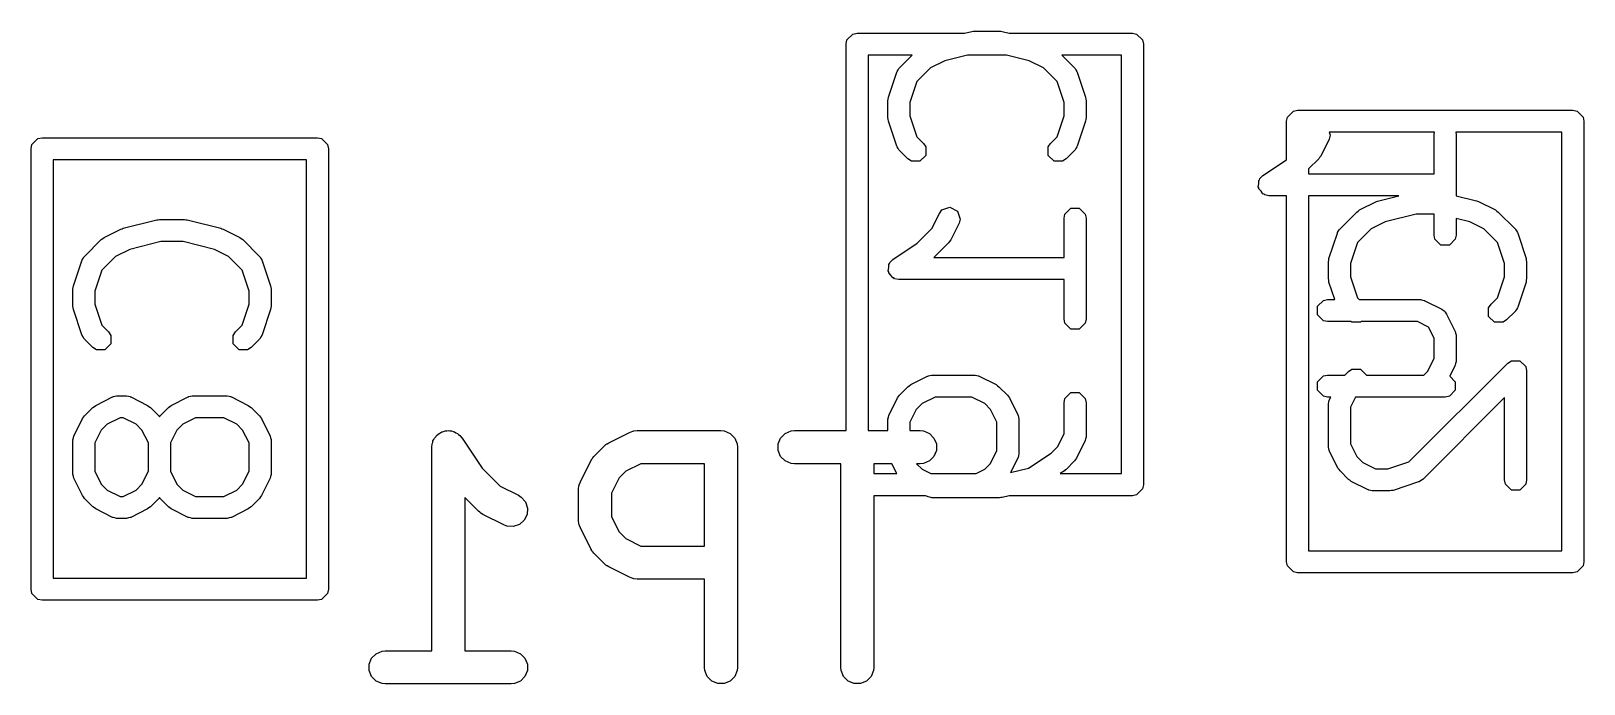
# Model space of a CAD drawing. Header units: inches. Extents: x 0.38 to 5.39, y 0.07 to 3.28.
# Drawn here: x 3.2406 to 3.5181, y 1.6436 to 1.7603 of the extents above; entities that cross this region are included whole.
import ezdxf

# ---------------------------------------------------------------- set-up
doc = ezdxf.new("R2010")
doc.units = ezdxf.units.IN
doc.header["$MEASUREMENT"] = 0
doc.layers.add('BLACK', color=250, linetype='CONTINUOUS')

msp = doc.modelspace()

# ---------------------------------------------------------------- linework, layer by layer
at = {"layer": 'BLACK', "linetype": 'CONTINUOUS'}
for p, q in [((3.38641, 1.75867), (3.38748, 1.75973)), ((3.38748, 1.75973), (3.38823, 1.75988)), ((3.38823, 1.75988), (3.40746, 1.75988)), ((3.40746, 1.75988), (3.40873, 1.7602)), ((3.40873, 1.7602), (3.40897, 1.76021)), ((3.40897, 1.76021), (3.4092, 1.76026)), ((3.4092, 1.76026), (3.4137, 1.76026)), ((3.4137, 1.76026), (3.41394, 1.76021)), ((3.41394, 1.76021), (3.41418, 1.7602)), ((3.41418, 1.7602), (3.41544, 1.75988)), ((3.41544, 1.75988), (3.43744, 1.75988)), ((3.43744, 1.75988), (3.43819, 1.75973)), ((3.43819, 1.75973), (3.43926, 1.75867)), ((3.38626, 1.75791), (3.38641, 1.75867)), ((3.38626, 1.68883), (3.38626, 1.75791)), ((3.43926, 1.75867), (3.43941, 1.75791)), ((3.43941, 1.75791), (3.43941, 1.67917)), ((3.39808, 1.75594), (3.3902, 1.75594)), ((3.3902, 1.75594), (3.3902, 1.68883)), ((3.39581, 1.75368), (3.39808, 1.75594)), ((3.40389, 1.75493), (3.40137, 1.75367)), ((3.40795, 1.75594), (3.40389, 1.75493)), ((3.41496, 1.75594), (3.40795, 1.75594)), ((3.41901, 1.75493), (3.41496, 1.75594)), ((3.42154, 1.75367), (3.41901, 1.75493)), ((3.42483, 1.75594), (3.42709, 1.75368)), ((3.43547, 1.75594), (3.42483, 1.75594)), ((3.43547, 1.68114), (3.43547, 1.75594)), ((3.39384, 1.74841), (3.39534, 1.75291)), ((3.39534, 1.75291), (3.39539, 1.753)), ((3.39539, 1.75304), (3.39556, 1.7533)), ((3.39539, 1.753), (3.39539, 1.75304)), ((3.39556, 1.7533), (3.39572, 1.75358)), ((3.39572, 1.75358), (3.39576, 1.7536)), ((3.39576, 1.7536), (3.39581, 1.75368)), ((3.40137, 1.75367), (3.39892, 1.75123)), ((3.42398, 1.75123), (3.42154, 1.75367)), ((3.42709, 1.75368), (3.42715, 1.7536)), ((3.42715, 1.7536), (3.42719, 1.75358)), ((3.42719, 1.75358), (3.42734, 1.7533)), ((3.42734, 1.7533), (3.42752, 1.75304)), ((3.42752, 1.75304), (3.42752, 1.753)), ((3.42752, 1.753), (3.42757, 1.75291)), ((3.42757, 1.75291), (3.42907, 1.74841)), ((3.39892, 1.75123), (3.39767, 1.74747)), ((3.42523, 1.74747), (3.42398, 1.75123)), ((3.39374, 1.74779), (3.3938, 1.7481)), ((3.39374, 1.74479), (3.39374, 1.74779)), ((3.3938, 1.7481), (3.39384, 1.74841)), ((3.39767, 1.74747), (3.39767, 1.74511)), ((3.42523, 1.74511), (3.42523, 1.74747)), ((3.42907, 1.74841), (3.42911, 1.7481)), ((3.42911, 1.7481), (3.42917, 1.74779)), ((3.42917, 1.74779), (3.42917, 1.74479)), ((3.46515, 1.74489), (3.46622, 1.74595)), ((3.46622, 1.74595), (3.46697, 1.7461)), ((3.46697, 1.7461), (3.51618, 1.7461)), ((3.51618, 1.7461), (3.51693, 1.74595)), ((3.51693, 1.74595), (3.518, 1.74489)), ((3.3938, 1.74448), (3.39374, 1.74479)), ((3.39384, 1.74417), (3.3938, 1.74448)), ((3.39534, 1.73967), (3.39384, 1.74417)), ((3.39767, 1.74511), (3.39892, 1.74135)), ((3.42398, 1.74135), (3.42523, 1.74511)), ((3.42907, 1.74417), (3.42757, 1.73967)), ((3.42911, 1.74448), (3.42907, 1.74417)), ((3.42917, 1.74479), (3.42911, 1.74448)), ((3.465, 1.74413), (3.46515, 1.74489)), ((3.465, 1.73726), (3.465, 1.74413)), ((3.518, 1.74489), (3.51815, 1.74413)), ((3.51815, 1.74413), (3.51815, 1.66539)), ((3.24074, 1.73997), (3.24181, 1.74103)), ((3.24181, 1.74103), (3.24256, 1.74118)), ((3.24256, 1.74118), (3.29177, 1.74118)), ((3.29177, 1.74118), (3.29252, 1.74103)), ((3.29252, 1.74103), (3.29359, 1.73997)), ((3.39892, 1.74135), (3.4001, 1.74018)), ((3.42281, 1.74018), (3.42398, 1.74135)), ((3.47261, 1.74091), (3.47111, 1.73791)), ((3.47281, 1.74165), (3.47261, 1.74091)), ((3.47264, 1.74217), (3.47281, 1.74165)), ((3.49145, 1.74217), (3.47264, 1.74217)), ((3.49137, 1.74179), (3.49145, 1.74217)), ((3.49137, 1.73476), (3.49137, 1.74179)), ((3.49524, 1.74217), (3.49531, 1.74179)), ((3.51421, 1.74217), (3.49524, 1.74217)), ((3.49531, 1.74179), (3.49531, 1.73082)), ((3.51421, 1.66736), (3.51421, 1.74217)), ((3.24059, 1.73921), (3.24074, 1.73997)), ((3.24059, 1.66047), (3.24059, 1.73921)), ((3.29359, 1.73997), (3.29374, 1.73921)), ((3.29374, 1.73921), (3.29374, 1.66047)), ((3.39539, 1.73958), (3.39534, 1.73967)), ((3.39539, 1.73954), (3.39539, 1.73958)), ((3.39556, 1.73927), (3.39539, 1.73954)), ((3.39572, 1.739), (3.39556, 1.73927)), ((3.39576, 1.73898), (3.39572, 1.739)), ((3.39581, 1.7389), (3.39576, 1.73898)), ((3.39731, 1.7374), (3.39581, 1.7389)), ((3.40052, 1.73804), (3.39946, 1.73697)), ((3.4001, 1.74018), (3.40052, 1.73954)), ((3.40052, 1.73954), (3.40052, 1.73804)), ((3.42238, 1.73954), (3.42281, 1.74018)), ((3.42238, 1.73804), (3.42238, 1.73954)), ((3.42345, 1.73697), (3.42238, 1.73804)), ((3.42709, 1.7389), (3.42559, 1.7374)), ((3.42715, 1.73898), (3.42709, 1.7389)), ((3.42719, 1.739), (3.42715, 1.73898)), ((3.42734, 1.73928), (3.42719, 1.739)), ((3.42752, 1.73954), (3.42734, 1.73928)), ((3.42757, 1.73967), (3.42752, 1.73958)), ((3.42752, 1.73958), (3.42752, 1.73954)), ((3.47091, 1.73766), (3.47074, 1.7374)), ((3.47111, 1.73791), (3.47091, 1.73766)), ((3.24453, 1.73724), (3.24453, 1.66244)), ((3.2898, 1.73724), (3.24453, 1.73724)), ((3.2898, 1.66244), (3.2898, 1.73724)), ((3.39795, 1.73697), (3.39731, 1.7374)), ((3.39946, 1.73697), (3.39795, 1.73697)), ((3.42495, 1.73697), (3.42345, 1.73697)), ((3.42559, 1.7374), (3.42495, 1.73697)), ((3.46075, 1.73443), (3.465, 1.73726)), ((3.47074, 1.7374), (3.46894, 1.7356)), ((3.46894, 1.7356), (3.46894, 1.73476)), ((3.46894, 1.73476), (3.49137, 1.73476)), ((3.45992, 1.73241), (3.46003, 1.73297)), ((3.46003, 1.73224), (3.45992, 1.73241)), ((3.46003, 1.73354), (3.46017, 1.73369)), ((3.46003, 1.73297), (3.46003, 1.73354)), ((3.46003, 1.73204), (3.46003, 1.73224)), ((3.46043, 1.73163), (3.46003, 1.73204)), ((3.46017, 1.73369), (3.46021, 1.73389)), ((3.46021, 1.73389), (3.46075, 1.73443)), ((3.46075, 1.73116), (3.46043, 1.73163)), ((3.46095, 1.73112), (3.46075, 1.73116)), ((3.46109, 1.73097), (3.46095, 1.73112)), ((3.46185, 1.73082), (3.46109, 1.73097)), ((3.465, 1.73082), (3.46185, 1.73082)), ((3.465, 1.66539), (3.465, 1.73082)), ((3.48508, 1.73082), (3.46894, 1.73082)), ((3.46894, 1.73082), (3.46894, 1.66736)), ((3.47806, 1.72827), (3.48106, 1.72977)), ((3.48106, 1.72977), (3.48127, 1.72983)), ((3.48127, 1.72983), (3.48147, 1.72992)), ((3.48147, 1.72992), (3.48508, 1.73082)), ((3.49531, 1.73082), (3.49892, 1.72992)), ((3.49892, 1.72992), (3.49911, 1.72983)), ((3.49911, 1.72983), (3.49932, 1.72977)), ((3.49932, 1.72977), (3.50232, 1.72827)), ((3.25706, 1.725), (3.26306, 1.7265)), ((3.26306, 1.7265), (3.2633, 1.72651)), ((3.2633, 1.72651), (3.26353, 1.72656)), ((3.26353, 1.72656), (3.26803, 1.72656)), ((3.26803, 1.72656), (3.26827, 1.72651)), ((3.26827, 1.72651), (3.26851, 1.7265)), ((3.26851, 1.7265), (3.27451, 1.725)), ((3.40159, 1.72496), (3.40294, 1.72767)), ((3.40294, 1.72767), (3.40341, 1.72828)), ((3.40341, 1.72828), (3.40484, 1.72876)), ((3.40484, 1.72876), (3.40619, 1.72808)), ((3.40619, 1.72808), (3.40667, 1.72665)), ((3.40667, 1.72665), (3.40646, 1.72591)), ((3.42523, 1.72679), (3.42538, 1.72755)), ((3.42523, 1.71976), (3.42523, 1.72679)), ((3.42538, 1.72755), (3.42645, 1.72861)), ((3.42645, 1.72861), (3.42795, 1.72861)), ((3.42795, 1.72861), (3.42902, 1.72755)), ((3.42902, 1.72755), (3.42917, 1.72679)), ((3.42917, 1.72679), (3.42917, 1.70879)), ((3.47455, 1.7249), (3.47755, 1.7279)), ((3.47755, 1.7279), (3.47781, 1.72808)), ((3.47781, 1.72808), (3.47806, 1.72827)), ((3.48819, 1.72754), (3.48263, 1.72615)), ((3.49137, 1.72754), (3.48819, 1.72754)), ((3.49137, 1.72379), (3.49137, 1.72754)), ((3.49775, 1.72615), (3.49531, 1.72676)), ((3.49531, 1.72676), (3.49531, 1.72379)), ((3.50232, 1.72827), (3.50257, 1.72808)), ((3.50257, 1.72808), (3.50283, 1.7279)), ((3.50283, 1.7279), (3.50583, 1.7249)), ((3.25365, 1.72335), (3.25665, 1.72485)), ((3.25665, 1.72485), (3.25686, 1.72491)), ((3.25686, 1.72491), (3.25706, 1.725)), ((3.27451, 1.725), (3.2747, 1.72491)), ((3.2747, 1.72491), (3.27491, 1.72485)), ((3.27491, 1.72485), (3.27791, 1.72335)), ((3.39895, 1.72232), (3.40159, 1.72496)), ((3.40646, 1.72591), (3.40496, 1.72291)), ((3.47258, 1.71963), (3.47408, 1.72413)), ((3.47408, 1.72413), (3.47413, 1.72422)), ((3.47413, 1.72426), (3.4743, 1.72453)), ((3.47413, 1.72422), (3.47413, 1.72426)), ((3.4743, 1.72453), (3.47446, 1.7248)), ((3.47446, 1.7248), (3.4745, 1.72482)), ((3.4745, 1.72482), (3.47455, 1.7249)), ((3.48011, 1.72489), (3.47767, 1.72245)), ((3.48263, 1.72615), (3.48011, 1.72489)), ((3.49152, 1.72304), (3.49137, 1.72379)), ((3.49531, 1.72379), (3.49516, 1.72304)), ((3.50028, 1.72489), (3.49775, 1.72615)), ((3.50272, 1.72245), (3.50028, 1.72489)), ((3.50583, 1.7249), (3.50589, 1.72482)), ((3.50589, 1.72482), (3.50593, 1.7248)), ((3.50593, 1.7248), (3.50608, 1.72453)), ((3.50608, 1.72453), (3.50626, 1.72426)), ((3.50626, 1.72426), (3.50626, 1.72422)), ((3.50626, 1.72422), (3.50631, 1.72413)), ((3.50631, 1.72413), (3.50781, 1.71963)), ((3.25014, 1.71998), (3.25314, 1.72298)), ((3.25314, 1.72298), (3.25341, 1.72316)), ((3.25341, 1.72316), (3.25365, 1.72335)), ((3.25822, 1.72123), (3.2557, 1.71997)), ((3.26378, 1.72262), (3.25822, 1.72123)), ((3.26779, 1.72262), (3.26378, 1.72262)), ((3.27335, 1.72123), (3.26779, 1.72262)), ((3.27587, 1.71997), (3.27335, 1.72123)), ((3.27791, 1.72335), (3.27816, 1.72316)), ((3.27816, 1.72316), (3.27842, 1.72298)), ((3.27842, 1.72298), (3.28142, 1.71998)), ((3.39461, 1.71943), (3.39895, 1.72232)), ((3.4046, 1.7224), (3.40196, 1.71976)), ((3.40477, 1.72266), (3.4046, 1.7224)), ((3.40496, 1.72291), (3.40477, 1.72266)), ((3.47767, 1.72245), (3.47641, 1.71869)), ((3.49259, 1.72197), (3.49152, 1.72304)), ((3.4941, 1.72197), (3.49259, 1.72197)), ((3.49516, 1.72304), (3.4941, 1.72197)), ((3.50397, 1.71869), (3.50272, 1.72245)), ((3.24817, 1.71471), (3.24967, 1.71921)), ((3.24967, 1.71921), (3.24972, 1.7193)), ((3.24972, 1.71934), (3.24989, 1.71961)), ((3.24972, 1.7193), (3.24972, 1.71934)), ((3.24989, 1.71961), (3.25005, 1.71988)), ((3.25005, 1.71988), (3.25009, 1.7199)), ((3.25009, 1.7199), (3.25014, 1.71998)), ((3.2557, 1.71997), (3.25326, 1.71753)), ((3.27831, 1.71753), (3.27587, 1.71997)), ((3.28142, 1.71998), (3.28148, 1.7199)), ((3.28148, 1.7199), (3.28152, 1.71988)), ((3.28152, 1.71988), (3.28167, 1.71961)), ((3.28167, 1.71961), (3.28185, 1.71934)), ((3.28185, 1.71934), (3.28185, 1.7193)), ((3.28185, 1.7193), (3.2819, 1.71921)), ((3.2819, 1.71921), (3.2834, 1.71471)), ((3.39389, 1.71855), (3.39403, 1.71869)), ((3.39389, 1.71797), (3.39389, 1.71855)), ((3.39403, 1.71869), (3.39407, 1.71889)), ((3.39407, 1.71889), (3.39461, 1.71943)), ((3.40196, 1.71976), (3.42523, 1.71976)), ((3.47248, 1.71901), (3.47254, 1.71932)), ((3.47248, 1.71601), (3.47248, 1.71901)), ((3.47254, 1.71932), (3.47258, 1.71963)), ((3.47641, 1.71869), (3.47641, 1.71633)), ((3.50397, 1.71633), (3.50397, 1.71869)), ((3.50781, 1.71963), (3.50785, 1.71932)), ((3.50785, 1.71932), (3.50791, 1.71901)), ((3.50791, 1.71901), (3.50791, 1.71601)), ((3.25326, 1.71753), (3.252, 1.71377)), ((3.27956, 1.71377), (3.27831, 1.71753)), ((3.39377, 1.71741), (3.39389, 1.71797)), ((3.39389, 1.71724), (3.39377, 1.71741)), ((3.39389, 1.71704), (3.39389, 1.71724)), ((3.39429, 1.71663), (3.39389, 1.71704)), ((3.39461, 1.71616), (3.39429, 1.71663)), ((3.39481, 1.71612), (3.39461, 1.71616)), ((3.39495, 1.71597), (3.39481, 1.71612)), ((3.3957, 1.71582), (3.39495, 1.71597)), ((3.42523, 1.71582), (3.3957, 1.71582)), ((3.42523, 1.70879), (3.42523, 1.71582)), ((3.47254, 1.7157), (3.47248, 1.71601)), ((3.47258, 1.71539), (3.47254, 1.7157)), ((3.47362, 1.71226), (3.47258, 1.71539)), ((3.47641, 1.71633), (3.47767, 1.71258)), ((3.50272, 1.71258), (3.50397, 1.71633)), ((3.50781, 1.71539), (3.50631, 1.71089)), ((3.50785, 1.7157), (3.50781, 1.71539)), ((3.50791, 1.71601), (3.50785, 1.7157)), ((3.24807, 1.71409), (3.24813, 1.7144)), ((3.24807, 1.71109), (3.24807, 1.71409)), ((3.24813, 1.7144), (3.24817, 1.71471)), ((3.252, 1.71377), (3.252, 1.71141)), ((3.27956, 1.71141), (3.27956, 1.71377)), ((3.2834, 1.71471), (3.28344, 1.7144)), ((3.28344, 1.7144), (3.2835, 1.71409)), ((3.2835, 1.71409), (3.2835, 1.71109)), ((3.47767, 1.71258), (3.47798, 1.71226)), ((3.50155, 1.71141), (3.50272, 1.71258)), ((3.24813, 1.71078), (3.24807, 1.71109)), ((3.24817, 1.71047), (3.24813, 1.71078)), ((3.24967, 1.70597), (3.24817, 1.71047)), ((3.252, 1.71141), (3.25326, 1.70766)), ((3.27831, 1.70766), (3.27956, 1.71141)), ((3.2834, 1.71047), (3.2819, 1.70597)), ((3.28344, 1.71078), (3.2834, 1.71047)), ((3.2835, 1.71109), (3.28344, 1.71078)), ((3.47053, 1.71105), (3.47159, 1.71211)), ((3.47053, 1.70954), (3.47053, 1.71105)), ((3.47159, 1.71211), (3.47234, 1.71226)), ((3.47234, 1.71226), (3.47362, 1.71226)), ((3.47798, 1.71226), (3.48884, 1.71226)), ((3.48884, 1.71226), (3.48894, 1.71224)), ((3.48894, 1.71224), (3.48898, 1.71226)), ((3.48898, 1.71226), (3.48929, 1.71217)), ((3.48929, 1.71217), (3.4896, 1.71211)), ((3.4896, 1.71211), (3.48963, 1.71208)), ((3.48963, 1.71208), (3.48972, 1.71205)), ((3.48972, 1.71205), (3.49272, 1.71056)), ((3.49272, 1.71056), (3.49303, 1.71031)), ((3.49303, 1.71031), (3.49313, 1.71028)), ((3.49313, 1.71028), (3.49322, 1.71017)), ((3.49322, 1.71017), (3.49333, 1.71008)), ((3.49333, 1.71008), (3.49336, 1.70998)), ((3.49336, 1.70998), (3.4936, 1.70967)), ((3.50112, 1.71077), (3.50155, 1.71141)), ((3.50112, 1.70926), (3.50112, 1.71077)), ((3.50583, 1.71012), (3.50433, 1.70862)), ((3.50589, 1.7102), (3.50583, 1.71012)), ((3.50593, 1.71022), (3.50589, 1.7102)), ((3.50608, 1.7105), (3.50593, 1.71022)), ((3.50626, 1.71076), (3.50608, 1.7105)), ((3.50631, 1.71089), (3.50626, 1.7108)), ((3.50626, 1.7108), (3.50626, 1.71076)), ((3.25326, 1.70766), (3.25443, 1.70648)), ((3.27714, 1.70648), (3.27831, 1.70766)), ((3.42538, 1.70804), (3.42523, 1.70879)), ((3.42645, 1.70698), (3.42538, 1.70804)), ((3.42902, 1.70804), (3.42795, 1.70698)), ((3.42917, 1.70879), (3.42902, 1.70804)), ((3.47159, 1.70848), (3.47053, 1.70954)), ((3.47234, 1.70833), (3.47159, 1.70848)), ((3.47649, 1.70833), (3.47234, 1.70833)), ((3.47669, 1.70819), (3.47649, 1.70833)), ((3.4782, 1.70819), (3.47669, 1.70819)), ((3.47833, 1.70833), (3.4782, 1.70819)), ((3.48838, 1.70833), (3.47833, 1.70833)), ((3.49038, 1.70733), (3.48838, 1.70833)), ((3.49137, 1.70533), (3.49038, 1.70733)), ((3.4936, 1.70967), (3.4951, 1.70668)), ((3.50219, 1.70819), (3.50112, 1.70926)), ((3.50369, 1.70819), (3.50219, 1.70819)), ((3.50433, 1.70862), (3.50369, 1.70819)), ((3.24972, 1.70588), (3.24967, 1.70597)), ((3.24972, 1.70584), (3.24972, 1.70588)), ((3.24989, 1.70558), (3.24972, 1.70584)), ((3.25005, 1.7053), (3.24989, 1.70558)), ((3.25009, 1.70528), (3.25005, 1.7053)), ((3.25014, 1.7052), (3.25009, 1.70528)), ((3.25164, 1.7037), (3.25014, 1.7052)), ((3.25485, 1.70434), (3.25379, 1.70327)), ((3.25443, 1.70648), (3.25485, 1.70585)), ((3.25485, 1.70585), (3.25485, 1.70434)), ((3.27671, 1.70585), (3.27714, 1.70648)), ((3.27671, 1.70434), (3.27671, 1.70585)), ((3.27778, 1.70327), (3.27671, 1.70434)), ((3.28142, 1.7052), (3.27992, 1.7037)), ((3.28148, 1.70528), (3.28142, 1.7052)), ((3.28152, 1.7053), (3.28148, 1.70528)), ((3.28167, 1.70558), (3.28152, 1.7053)), ((3.28185, 1.70584), (3.28167, 1.70558)), ((3.2819, 1.70597), (3.28185, 1.70588)), ((3.28185, 1.70588), (3.28185, 1.70584)), ((3.42795, 1.70698), (3.42645, 1.70698)), ((3.49137, 1.70176), (3.49137, 1.70533)), ((3.4951, 1.70668), (3.49513, 1.70658)), ((3.49513, 1.70658), (3.49516, 1.70655)), ((3.49516, 1.70655), (3.49522, 1.70624)), ((3.49522, 1.70624), (3.49531, 1.70593)), ((3.49531, 1.70593), (3.49529, 1.70589)), ((3.49529, 1.70589), (3.49531, 1.70579)), ((3.49531, 1.70579), (3.49531, 1.7013)), ((3.25228, 1.70327), (3.25164, 1.7037)), ((3.25379, 1.70327), (3.25228, 1.70327)), ((3.27928, 1.70327), (3.27778, 1.70327)), ((3.27992, 1.7037), (3.27928, 1.70327)), ((3.49022, 1.69946), (3.49137, 1.70176)), ((3.40095, 1.69861), (3.40126, 1.69868)), ((3.40126, 1.69868), (3.40156, 1.69876)), ((3.40156, 1.69876), (3.40161, 1.69875)), ((3.40161, 1.69875), (3.4017, 1.69876)), ((3.4017, 1.69876), (3.4092, 1.69876)), ((3.4092, 1.69876), (3.4093, 1.69875)), ((3.4093, 1.69875), (3.40934, 1.69876)), ((3.40934, 1.69876), (3.40965, 1.69868)), ((3.40965, 1.69868), (3.40996, 1.69861)), ((3.47159, 1.69861), (3.47234, 1.69876)), ((3.47234, 1.69876), (3.47541, 1.69876)), ((3.47541, 1.69876), (3.47605, 1.69941)), ((3.47605, 1.69941), (3.47669, 1.69983)), ((3.47669, 1.69983), (3.4782, 1.69983)), ((3.4782, 1.69983), (3.47926, 1.69877)), ((3.47926, 1.69877), (3.47926, 1.69876)), ((3.47926, 1.69876), (3.48953, 1.69876)), ((3.48688, 1.68324), (3.50455, 1.70091)), ((3.48953, 1.69876), (3.49022, 1.69946)), ((3.4951, 1.70042), (3.49417, 1.69854)), ((3.49513, 1.70051), (3.4951, 1.70042)), ((3.49516, 1.70054), (3.49513, 1.70051)), ((3.49522, 1.70085), (3.49516, 1.70054)), ((3.49531, 1.70116), (3.49522, 1.70085)), ((3.49531, 1.7013), (3.49529, 1.7012)), ((3.49529, 1.7012), (3.49531, 1.70116)), ((3.50455, 1.70091), (3.50519, 1.70133)), ((3.50519, 1.70133), (3.50669, 1.70133)), ((3.50669, 1.70133), (3.50776, 1.70027)), ((3.50776, 1.70027), (3.50791, 1.69951)), ((3.50791, 1.69951), (3.50791, 1.68002)), ((3.39581, 1.69519), (3.39731, 1.69669)), ((3.39731, 1.69669), (3.39757, 1.69686)), ((3.39757, 1.69686), (3.39782, 1.69706)), ((3.39782, 1.69706), (3.40082, 1.69856)), ((3.40082, 1.69856), (3.40092, 1.69858)), ((3.40092, 1.69858), (3.40095, 1.69861)), ((3.40996, 1.69861), (3.40999, 1.69858)), ((3.40999, 1.69858), (3.41008, 1.69856)), ((3.41008, 1.69856), (3.41308, 1.69706)), ((3.41308, 1.69706), (3.41333, 1.69686)), ((3.41333, 1.69686), (3.41359, 1.69669)), ((3.41359, 1.69669), (3.41509, 1.69519)), ((3.47053, 1.69755), (3.47159, 1.69861)), ((3.47053, 1.69604), (3.47053, 1.69755)), ((3.47159, 1.69498), (3.47053, 1.69604)), ((3.49516, 1.69604), (3.4941, 1.69498)), ((3.49417, 1.69854), (3.49516, 1.69755)), ((3.49516, 1.69755), (3.49516, 1.69604)), ((3.25164, 1.69299), (3.25191, 1.69316)), ((3.25191, 1.69316), (3.25215, 1.69335)), ((3.25215, 1.69335), (3.25515, 1.69485)), ((3.25515, 1.69485), (3.25525, 1.69488)), ((3.25525, 1.69488), (3.25528, 1.69491)), ((3.25528, 1.69491), (3.25559, 1.69497)), ((3.25559, 1.69497), (3.25589, 1.69506)), ((3.25589, 1.69506), (3.25594, 1.69504)), ((3.25594, 1.69504), (3.25603, 1.69506)), ((3.25603, 1.69506), (3.25753, 1.69506)), ((3.25753, 1.69506), (3.25763, 1.69504)), ((3.25763, 1.69504), (3.25767, 1.69506)), ((3.25767, 1.69506), (3.25798, 1.69497)), ((3.25798, 1.69497), (3.25829, 1.69491)), ((3.25829, 1.69491), (3.25832, 1.69488)), ((3.25832, 1.69488), (3.25841, 1.69485)), ((3.25841, 1.69485), (3.26141, 1.69335)), ((3.26141, 1.69335), (3.26166, 1.69316)), ((3.26166, 1.69316), (3.26193, 1.69299)), ((3.26514, 1.69299), (3.2654, 1.69316)), ((3.2654, 1.69316), (3.26565, 1.69335)), ((3.26565, 1.69335), (3.26865, 1.69485)), ((3.26865, 1.69485), (3.26875, 1.69488)), ((3.26875, 1.69488), (3.26878, 1.69491)), ((3.26878, 1.69491), (3.26909, 1.69497)), ((3.26909, 1.69497), (3.26939, 1.69506)), ((3.26939, 1.69506), (3.26944, 1.69504)), ((3.26944, 1.69504), (3.26953, 1.69506)), ((3.26953, 1.69506), (3.27553, 1.69506)), ((3.27553, 1.69506), (3.27563, 1.69504)), ((3.27563, 1.69504), (3.27567, 1.69506)), ((3.27567, 1.69506), (3.27598, 1.69497)), ((3.27598, 1.69497), (3.27629, 1.69491)), ((3.27629, 1.69491), (3.27632, 1.69488)), ((3.27632, 1.69488), (3.27641, 1.69485)), ((3.27641, 1.69485), (3.27941, 1.69335)), ((3.27941, 1.69335), (3.27966, 1.69316)), ((3.27966, 1.69316), (3.27992, 1.69299)), ((3.39394, 1.69168), (3.39544, 1.69468)), ((3.39544, 1.69468), (3.39564, 1.69493)), ((3.39564, 1.69493), (3.39581, 1.69519)), ((3.39987, 1.69368), (3.39882, 1.69263)), ((3.40217, 1.69483), (3.39987, 1.69368)), ((3.40874, 1.69483), (3.40217, 1.69483)), ((3.41104, 1.69368), (3.40874, 1.69483)), ((3.41208, 1.69263), (3.41104, 1.69368)), ((3.41509, 1.69519), (3.41527, 1.69493)), ((3.41527, 1.69493), (3.41546, 1.69468)), ((3.41546, 1.69468), (3.41696, 1.69168)), ((3.42523, 1.6938), (3.42538, 1.69455)), ((3.42523, 1.68826), (3.42523, 1.6938)), ((3.42538, 1.69455), (3.42645, 1.69562)), ((3.42645, 1.69562), (3.42795, 1.69562)), ((3.42795, 1.69562), (3.42902, 1.69455)), ((3.42902, 1.69455), (3.42917, 1.6938)), ((3.42917, 1.6938), (3.42917, 1.6878)), ((3.47234, 1.69483), (3.47159, 1.69498)), ((3.4729, 1.69483), (3.47234, 1.69483)), ((3.47248, 1.69365), (3.47256, 1.69396)), ((3.4725, 1.69361), (3.47248, 1.69365)), ((3.47248, 1.69352), (3.4725, 1.69361)), ((3.47248, 1.68602), (3.47248, 1.69352)), ((3.47256, 1.69396), (3.47263, 1.69427)), ((3.47263, 1.69427), (3.47266, 1.6943)), ((3.47266, 1.6943), (3.47268, 1.6944)), ((3.47268, 1.6944), (3.4729, 1.69483)), ((3.4773, 1.69483), (3.47641, 1.69305)), ((3.49334, 1.69483), (3.4773, 1.69483)), ((3.50397, 1.69476), (3.48933, 1.68012)), ((3.4941, 1.69498), (3.49334, 1.69483)), ((3.50397, 1.68002), (3.50397, 1.69476)), ((3.24827, 1.68797), (3.24977, 1.69097)), ((3.24977, 1.69097), (3.24997, 1.69122)), ((3.24997, 1.69122), (3.25014, 1.69149)), ((3.25014, 1.69149), (3.25164, 1.69299)), ((3.2565, 1.69112), (3.2542, 1.68998)), ((3.25707, 1.69112), (3.2565, 1.69112)), ((3.25937, 1.68998), (3.25707, 1.69112)), ((3.26193, 1.69299), (3.26343, 1.69149)), ((3.26343, 1.69149), (3.26353, 1.69132)), ((3.26353, 1.69132), (3.26364, 1.69149)), ((3.26364, 1.69149), (3.26514, 1.69299)), ((3.27, 1.69112), (3.2677, 1.68998)), ((3.27507, 1.69112), (3.27, 1.69112)), ((3.27737, 1.68998), (3.27507, 1.69112)), ((3.27992, 1.69299), (3.28142, 1.69149)), ((3.28142, 1.69149), (3.2816, 1.69122)), ((3.2816, 1.69122), (3.28179, 1.69097)), ((3.28179, 1.69097), (3.28329, 1.68797)), ((3.39374, 1.69094), (3.39382, 1.69124)), ((3.39376, 1.69089), (3.39374, 1.69094)), ((3.39374, 1.6908), (3.39376, 1.69089)), ((3.39374, 1.68883), (3.39374, 1.6908)), ((3.39382, 1.69124), (3.39389, 1.69155)), ((3.39389, 1.69155), (3.39392, 1.69158)), ((3.39392, 1.69158), (3.39394, 1.69168)), ((3.39882, 1.69263), (3.39767, 1.69033)), ((3.41323, 1.69033), (3.41208, 1.69263)), ((3.41696, 1.69168), (3.41699, 1.69158)), ((3.41699, 1.69158), (3.41702, 1.69155)), ((3.41702, 1.69155), (3.41708, 1.69124)), ((3.41708, 1.69124), (3.41717, 1.69094)), ((3.41717, 1.69094), (3.41715, 1.69089)), ((3.41715, 1.69089), (3.41717, 1.6908)), ((3.41717, 1.6908), (3.41717, 1.6848)), ((3.47641, 1.69305), (3.47641, 1.68648)), ((3.24815, 1.68754), (3.24822, 1.68785)), ((3.24822, 1.68785), (3.24825, 1.68788)), ((3.24825, 1.68788), (3.24827, 1.68797)), ((3.25315, 1.68893), (3.252, 1.68663)), ((3.2542, 1.68998), (3.25315, 1.68893)), ((3.26042, 1.68893), (3.25937, 1.68998)), ((3.26157, 1.68663), (3.26042, 1.68893)), ((3.26665, 1.68893), (3.2655, 1.68663)), ((3.2677, 1.68998), (3.26665, 1.68893)), ((3.27841, 1.68893), (3.27737, 1.68998)), ((3.27956, 1.68663), (3.27841, 1.68893)), ((3.28329, 1.68797), (3.28332, 1.68788)), ((3.28332, 1.68788), (3.28335, 1.68785)), ((3.28335, 1.68785), (3.28341, 1.68754)), ((3.3127, 1.68751), (3.31291, 1.68772)), ((3.31291, 1.68772), (3.31307, 1.68796)), ((3.31307, 1.68796), (3.31331, 1.68812)), ((3.31331, 1.68812), (3.31352, 1.68833)), ((3.31352, 1.68833), (3.31379, 1.68844)), ((3.31379, 1.68844), (3.31403, 1.6886)), ((3.31403, 1.6886), (3.31432, 1.68866)), ((3.31432, 1.68866), (3.31458, 1.68877)), ((3.31458, 1.68877), (3.31488, 1.68877)), ((3.31488, 1.68877), (3.31516, 1.68883)), ((3.31516, 1.68883), (3.31545, 1.68877)), ((3.31545, 1.68877), (3.31574, 1.68877)), ((3.31574, 1.68877), (3.31601, 1.68866)), ((3.31601, 1.68866), (3.31629, 1.6886)), ((3.31629, 1.6886), (3.31653, 1.68844)), ((3.31653, 1.68844), (3.3168, 1.68833)), ((3.3168, 1.68833), (3.31701, 1.68812)), ((3.31701, 1.68812), (3.31725, 1.68796)), ((3.31725, 1.68796), (3.31761, 1.68752)), ((3.34384, 1.68664), (3.34758, 1.68851)), ((3.34758, 1.68851), (3.34813, 1.68872)), ((3.34813, 1.68872), (3.34823, 1.68873)), ((3.34823, 1.68873), (3.34833, 1.68877)), ((3.34833, 1.68877), (3.34891, 1.68883)), ((3.34891, 1.68883), (3.3639, 1.68883)), ((3.3639, 1.68883), (3.36448, 1.68877)), ((3.36448, 1.68877), (3.36554, 1.68833)), ((3.36554, 1.68833), (3.36636, 1.68751)), ((3.37457, 1.68751), (3.37539, 1.68833)), ((3.37539, 1.68833), (3.37645, 1.68877)), ((3.37645, 1.68877), (3.37703, 1.68883)), ((3.37703, 1.68883), (3.38626, 1.68883)), ((3.3902, 1.68883), (3.39374, 1.68883)), ((3.39767, 1.69033), (3.39767, 1.68883)), ((3.39767, 1.68883), (3.39952, 1.68883)), ((3.39952, 1.68883), (3.4001, 1.68877)), ((3.4001, 1.68877), (3.40116, 1.68833)), ((3.40116, 1.68833), (3.40198, 1.68751)), ((3.41323, 1.68526), (3.41323, 1.69033)), ((3.42408, 1.68596), (3.42523, 1.68826)), ((3.42916, 1.68766), (3.42908, 1.68735)), ((3.42917, 1.6878), (3.42915, 1.6877)), ((3.42915, 1.6877), (3.42916, 1.68766)), ((3.24807, 1.68723), (3.24815, 1.68754)), ((3.24809, 1.68719), (3.24807, 1.68723)), ((3.24807, 1.68709), (3.24809, 1.68719)), ((3.24807, 1.68109), (3.24807, 1.68709)), ((3.252, 1.68663), (3.252, 1.68156)), ((3.26157, 1.68156), (3.26157, 1.68663)), ((3.2655, 1.68663), (3.2655, 1.68156)), ((3.27956, 1.68156), (3.27956, 1.68663)), ((3.28341, 1.68754), (3.28349, 1.68723)), ((3.28349, 1.68723), (3.28348, 1.68719)), ((3.28348, 1.68719), (3.2835, 1.68709)), ((3.2835, 1.68709), (3.2835, 1.68109)), ((3.31221, 1.68588), (3.31226, 1.68645)), ((3.31221, 1.68587), (3.31221, 1.68588)), ((3.31221, 1.68588), (3.31221, 1.68588)), ((3.31221, 1.68588), (3.31221, 1.68588)), ((3.31221, 1.64946), (3.31221, 1.68587)), ((3.31226, 1.68645), (3.31238, 1.68672)), ((3.31238, 1.68672), (3.31243, 1.68701)), ((3.31243, 1.68701), (3.31259, 1.68725)), ((3.31259, 1.68725), (3.3127, 1.68751)), ((3.31761, 1.68752), (3.31761, 1.68751)), ((3.31761, 1.68751), (3.31761, 1.68751)), ((3.31761, 1.68751), (3.31762, 1.68751)), ((3.31762, 1.68751), (3.3212, 1.68213)), ((3.34119, 1.68421), (3.34307, 1.68609)), ((3.34307, 1.68609), (3.34329, 1.68627)), ((3.34329, 1.68627), (3.34335, 1.68633)), ((3.34335, 1.68633), (3.34343, 1.68639)), ((3.34343, 1.68639), (3.34352, 1.68645)), ((3.34352, 1.68645), (3.34359, 1.68648)), ((3.34359, 1.68648), (3.34384, 1.68664)), ((3.36636, 1.68751), (3.3668, 1.68645)), ((3.3668, 1.68645), (3.36686, 1.68587)), ((3.36686, 1.68587), (3.36686, 1.6465)), ((3.37413, 1.68645), (3.37457, 1.68751)), ((3.37413, 1.6853), (3.37413, 1.68645)), ((3.37457, 1.68423), (3.37413, 1.6853)), ((3.40198, 1.68751), (3.40242, 1.68645)), ((3.40242, 1.6853), (3.40198, 1.68423)), ((3.40242, 1.68645), (3.40242, 1.6853)), ((3.41208, 1.68296), (3.41323, 1.68526)), ((3.41717, 1.6848), (3.41715, 1.6847)), ((3.41889, 1.68213), (3.42295, 1.68483)), ((3.42295, 1.68483), (3.42408, 1.68596)), ((3.42896, 1.68692), (3.42746, 1.68392)), ((3.42899, 1.68701), (3.42896, 1.68692)), ((3.42902, 1.68704), (3.42899, 1.68701)), ((3.42908, 1.68735), (3.42902, 1.68704)), ((3.4725, 1.68592), (3.47248, 1.68602)), ((3.47248, 1.68588), (3.4725, 1.68592)), ((3.47256, 1.68557), (3.47248, 1.68588)), ((3.47263, 1.68526), (3.47256, 1.68557)), ((3.47266, 1.68523), (3.47263, 1.68526)), ((3.47268, 1.68514), (3.47266, 1.68523)), ((3.47418, 1.68214), (3.47268, 1.68514)), ((3.47641, 1.68648), (3.47756, 1.68418)), ((3.3212, 1.68213), (3.32441, 1.67893)), ((3.33877, 1.67969), (3.34064, 1.68344)), ((3.34064, 1.68344), (3.3408, 1.68369)), ((3.3408, 1.68369), (3.34083, 1.68376)), ((3.34083, 1.68376), (3.34089, 1.68385)), ((3.34089, 1.68385), (3.34095, 1.68393)), ((3.34095, 1.68393), (3.34101, 1.68399)), ((3.34101, 1.68399), (3.34119, 1.68421)), ((3.3496, 1.68292), (3.3469, 1.68157)), ((3.36095, 1.68292), (3.3496, 1.68292)), ((3.36095, 1.6682), (3.36095, 1.68292)), ((3.37539, 1.68342), (3.37457, 1.68423)), ((3.37645, 1.68298), (3.37539, 1.68342)), ((3.37703, 1.68292), (3.37645, 1.68298)), ((3.38532, 1.68292), (3.37703, 1.68292)), ((3.38532, 1.6465), (3.38532, 1.68292)), ((3.39123, 1.68292), (3.39123, 1.68114)), ((3.39444, 1.68292), (3.39123, 1.68292)), ((3.39533, 1.68114), (3.39444, 1.68292)), ((3.39952, 1.68292), (3.39887, 1.68292)), ((3.39887, 1.68292), (3.39987, 1.68192)), ((3.4001, 1.68298), (3.39952, 1.68292)), ((3.40116, 1.68342), (3.4001, 1.68298)), ((3.40198, 1.68423), (3.40116, 1.68342)), ((3.41104, 1.68192), (3.41208, 1.68296)), ((3.41696, 1.68392), (3.41566, 1.68132)), ((3.41566, 1.68132), (3.41889, 1.68213)), ((3.41699, 1.68401), (3.41696, 1.68392)), ((3.41702, 1.68404), (3.41699, 1.68401)), ((3.41708, 1.68435), (3.41702, 1.68404)), ((3.41717, 1.68466), (3.41708, 1.68435)), ((3.41715, 1.6847), (3.41717, 1.68466)), ((3.42709, 1.68341), (3.42559, 1.68191)), ((3.42727, 1.68367), (3.42709, 1.68341)), ((3.42746, 1.68392), (3.42727, 1.68367)), ((3.47438, 1.68189), (3.47418, 1.68214)), ((3.47756, 1.68418), (3.47861, 1.68313)), ((3.47861, 1.68313), (3.48091, 1.68199)), ((3.48312, 1.68199), (3.48688, 1.68324)), ((3.24809, 1.681), (3.24807, 1.68109)), ((3.24807, 1.68096), (3.24809, 1.681)), ((3.24815, 1.68065), (3.24807, 1.68096)), ((3.24822, 1.68034), (3.24815, 1.68065)), ((3.24825, 1.68031), (3.24822, 1.68034)), ((3.24827, 1.68021), (3.24825, 1.68031)), ((3.24977, 1.67721), (3.24827, 1.68021)), ((3.252, 1.68156), (3.25315, 1.67926)), ((3.25315, 1.67926), (3.2542, 1.67821)), ((3.25937, 1.67821), (3.26042, 1.67926)), ((3.26042, 1.67926), (3.26157, 1.68156)), ((3.2655, 1.68156), (3.26665, 1.67926)), ((3.26665, 1.67926), (3.2677, 1.67821)), ((3.27737, 1.67821), (3.27841, 1.67926)), ((3.27841, 1.67926), (3.27956, 1.68156)), ((3.28329, 1.68021), (3.28179, 1.67721)), ((3.28332, 1.68031), (3.28329, 1.68021)), ((3.28335, 1.68034), (3.28332, 1.68031)), ((3.28341, 1.68065), (3.28335, 1.68034)), ((3.28349, 1.68096), (3.28341, 1.68065)), ((3.2835, 1.68109), (3.28348, 1.681)), ((3.28348, 1.681), (3.28349, 1.68096)), ((3.33856, 1.67915), (3.33877, 1.67969)), ((3.34571, 1.68037), (3.34436, 1.67768)), ((3.3469, 1.68157), (3.34571, 1.68037)), ((3.39123, 1.68114), (3.39533, 1.68114)), ((3.39987, 1.68192), (3.40142, 1.68114)), ((3.40142, 1.68114), (3.40949, 1.68114)), ((3.40949, 1.68114), (3.41104, 1.68192)), ((3.42529, 1.68166), (3.42452, 1.68114)), ((3.42452, 1.68114), (3.43547, 1.68114)), ((3.42543, 1.6818), (3.42529, 1.68166)), ((3.42559, 1.68191), (3.42543, 1.6818)), ((3.47455, 1.68162), (3.47438, 1.68189)), ((3.47605, 1.68012), (3.47455, 1.68162)), ((3.47632, 1.67995), (3.47605, 1.68012)), ((3.47656, 1.67976), (3.47632, 1.67995)), ((3.47956, 1.67826), (3.47656, 1.67976)), ((3.48091, 1.68199), (3.48312, 1.68199)), ((3.48857, 1.67965), (3.48407, 1.67815)), ((3.48865, 1.6797), (3.48857, 1.67965)), ((3.4887, 1.6797), (3.48865, 1.6797)), ((3.48896, 1.67987), (3.4887, 1.6797)), ((3.48923, 1.68003), (3.48896, 1.67987)), ((3.48925, 1.68007), (3.48923, 1.68003)), ((3.48933, 1.68012), (3.48925, 1.68007)), ((3.50412, 1.67926), (3.50397, 1.68002)), ((3.50519, 1.6782), (3.50412, 1.67926)), ((3.50776, 1.67926), (3.50669, 1.6782)), ((3.50791, 1.68002), (3.50776, 1.67926)), ((3.24997, 1.67697), (3.24977, 1.67721)), ((3.25014, 1.6767), (3.24997, 1.67697)), ((3.25164, 1.6752), (3.25014, 1.6767)), ((3.2542, 1.67821), (3.2565, 1.67706)), ((3.2565, 1.67706), (3.25707, 1.67706)), ((3.25707, 1.67706), (3.25937, 1.67821)), ((3.26343, 1.6767), (3.26193, 1.6752)), ((3.26353, 1.67686), (3.26343, 1.6767)), ((3.26364, 1.6767), (3.26353, 1.67686)), ((3.26514, 1.6752), (3.26364, 1.6767)), ((3.2677, 1.67821), (3.27, 1.67706)), ((3.27, 1.67706), (3.27507, 1.67706)), ((3.27507, 1.67706), (3.27737, 1.67821)), ((3.28142, 1.6767), (3.27992, 1.6752)), ((3.2816, 1.67697), (3.28142, 1.6767)), ((3.28179, 1.67721), (3.2816, 1.67697)), ((3.32057, 1.67441), (3.31811, 1.67687)), ((3.31811, 1.67687), (3.31811, 1.64946)), ((3.32441, 1.67893), (3.32773, 1.67727)), ((3.32773, 1.67727), (3.32822, 1.67696)), ((3.32822, 1.67696), (3.32897, 1.67609)), ((3.33845, 1.67837), (3.33851, 1.67895)), ((3.33845, 1.67275), (3.33845, 1.67837)), ((3.33851, 1.67895), (3.33855, 1.67905)), ((3.33855, 1.67905), (3.33856, 1.67915)), ((3.34436, 1.67768), (3.34436, 1.67345)), ((3.40049, 1.6772), (3.39123, 1.6772)), ((3.39123, 1.6772), (3.39123, 1.6465)), ((3.40082, 1.67704), (3.40049, 1.6772)), ((3.40092, 1.67701), (3.40082, 1.67704)), ((3.40095, 1.67698), (3.40092, 1.67701)), ((3.40126, 1.67692), (3.40095, 1.67698)), ((3.40156, 1.67683), (3.40126, 1.67692)), ((3.40161, 1.67685), (3.40156, 1.67683)), ((3.4017, 1.67683), (3.40161, 1.67685)), ((3.4137, 1.67683), (3.4017, 1.67683)), ((3.41394, 1.67688), (3.4137, 1.67683)), ((3.41418, 1.67689), (3.41394, 1.67688)), ((3.41544, 1.6772), (3.41418, 1.67689)), ((3.43744, 1.6772), (3.41544, 1.6772)), ((3.43819, 1.67735), (3.43744, 1.6772)), ((3.43926, 1.67842), (3.43819, 1.67735)), ((3.43941, 1.67917), (3.43926, 1.67842)), ((3.47966, 1.67823), (3.47956, 1.67826)), ((3.47969, 1.6782), (3.47966, 1.67823)), ((3.48, 1.67814), (3.47969, 1.6782)), ((3.4803, 1.67805), (3.48, 1.67814)), ((3.48035, 1.67807), (3.4803, 1.67805)), ((3.48044, 1.67805), (3.48035, 1.67807)), ((3.48344, 1.67805), (3.48044, 1.67805)), ((3.48375, 1.67811), (3.48344, 1.67805)), ((3.48407, 1.67815), (3.48375, 1.67811)), ((3.50669, 1.6782), (3.50519, 1.6782)), ((3.25191, 1.67503), (3.25164, 1.6752)), ((3.25215, 1.67483), (3.25191, 1.67503)), ((3.25515, 1.67333), (3.25215, 1.67483)), ((3.26141, 1.67483), (3.25841, 1.67333)), ((3.26166, 1.67503), (3.26141, 1.67483)), ((3.26193, 1.6752), (3.26166, 1.67503)), ((3.2654, 1.67503), (3.26514, 1.6752)), ((3.26565, 1.67483), (3.2654, 1.67503)), ((3.26865, 1.67333), (3.26565, 1.67483)), ((3.27941, 1.67483), (3.27641, 1.67333)), ((3.27966, 1.67503), (3.27941, 1.67483)), ((3.27992, 1.6752), (3.27966, 1.67503)), ((3.3208, 1.67423), (3.32057, 1.67441)), ((3.32085, 1.67417), (3.3208, 1.67423)), ((3.32094, 1.67411), (3.32085, 1.67417)), ((3.32102, 1.67404), (3.32094, 1.67411)), ((3.32109, 1.67401), (3.32102, 1.67404)), ((3.32134, 1.67386), (3.32109, 1.67401)), ((3.32509, 1.67198), (3.32134, 1.67386)), ((3.32926, 1.67384), (3.32874, 1.67281)), ((3.32897, 1.67609), (3.32934, 1.67499)), ((3.32934, 1.67499), (3.32926, 1.67384)), ((3.25525, 1.67331), (3.25515, 1.67333)), ((3.25528, 1.67328), (3.25525, 1.67331)), ((3.25559, 1.67322), (3.25528, 1.67328)), ((3.25589, 1.67313), (3.25559, 1.67322)), ((3.25594, 1.67315), (3.25589, 1.67313)), ((3.25603, 1.67313), (3.25594, 1.67315)), ((3.25753, 1.67313), (3.25603, 1.67313)), ((3.25763, 1.67315), (3.25753, 1.67313)), ((3.25767, 1.67313), (3.25763, 1.67315)), ((3.25798, 1.67322), (3.25767, 1.67313)), ((3.25829, 1.67328), (3.25798, 1.67322)), ((3.25832, 1.67331), (3.25829, 1.67328)), ((3.25841, 1.67333), (3.25832, 1.67331)), ((3.26875, 1.67331), (3.26865, 1.67333)), ((3.26878, 1.67328), (3.26875, 1.67331)), ((3.26909, 1.67322), (3.26878, 1.67328)), ((3.26939, 1.67313), (3.26909, 1.67322)), ((3.26944, 1.67315), (3.26939, 1.67313)), ((3.26953, 1.67313), (3.26944, 1.67315)), ((3.27553, 1.67313), (3.26953, 1.67313)), ((3.27563, 1.67315), (3.27553, 1.67313)), ((3.27567, 1.67313), (3.27563, 1.67315)), ((3.27598, 1.67322), (3.27567, 1.67313)), ((3.27629, 1.67328), (3.27598, 1.67322)), ((3.27632, 1.67331), (3.27629, 1.67328)), ((3.27641, 1.67333), (3.27632, 1.67331)), ((3.32563, 1.67178), (3.32509, 1.67198)), ((3.32678, 1.6717), (3.32563, 1.67178)), ((3.32787, 1.67206), (3.32678, 1.6717)), ((3.32874, 1.67281), (3.32787, 1.67206)), ((3.33851, 1.67217), (3.33845, 1.67275)), ((3.33855, 1.67208), (3.33851, 1.67217)), ((3.33856, 1.67197), (3.33855, 1.67208)), ((3.33877, 1.67143), (3.33856, 1.67197)), ((3.34064, 1.66768), (3.33877, 1.67143)), ((3.34436, 1.67345), (3.34571, 1.67075)), ((3.34571, 1.67075), (3.3469, 1.66955)), ((3.3469, 1.66955), (3.3496, 1.6682)), ((3.3496, 1.6682), (3.36095, 1.6682)), ((3.3408, 1.66743), (3.34064, 1.66768)), ((3.34083, 1.66736), (3.3408, 1.66743)), ((3.34089, 1.66728), (3.34083, 1.66736)), ((3.34095, 1.66719), (3.34089, 1.66728)), ((3.34101, 1.66714), (3.34095, 1.66719)), ((3.34119, 1.66691), (3.34101, 1.66714)), ((3.34307, 1.66504), (3.34119, 1.66691)), ((3.46515, 1.66464), (3.465, 1.66539)), ((3.46894, 1.66736), (3.51421, 1.66736)), ((3.51815, 1.66539), (3.518, 1.66464)), ((3.34329, 1.66485), (3.34307, 1.66504)), ((3.34335, 1.66479), (3.34329, 1.66485)), ((3.34343, 1.66474), (3.34335, 1.66479)), ((3.34352, 1.66467), (3.34343, 1.66474)), ((3.34359, 1.66464), (3.34352, 1.66467)), ((3.34384, 1.66448), (3.34359, 1.66464)), ((3.34758, 1.66261), (3.34384, 1.66448)), ((3.34813, 1.6624), (3.34758, 1.66261)), ((3.46622, 1.66358), (3.46515, 1.66464)), ((3.46697, 1.66343), (3.46622, 1.66358)), ((3.51618, 1.66343), (3.46697, 1.66343)), ((3.51693, 1.66358), (3.51618, 1.66343)), ((3.518, 1.66464), (3.51693, 1.66358)), ((3.24074, 1.65972), (3.24059, 1.66047)), ((3.24453, 1.66244), (3.2898, 1.66244)), ((3.29374, 1.66047), (3.29359, 1.65972)), ((3.34823, 1.6624), (3.34813, 1.6624)), ((3.34833, 1.66235), (3.34823, 1.6624)), ((3.34891, 1.6623), (3.34833, 1.66235)), ((3.36095, 1.6623), (3.34891, 1.6623)), ((3.36095, 1.6465), (3.36095, 1.6623)), ((3.24181, 1.65865), (3.24074, 1.65972)), ((3.24256, 1.6585), (3.24181, 1.65865)), ((3.29177, 1.6585), (3.24256, 1.6585)), ((3.29252, 1.65865), (3.29177, 1.6585)), ((3.29359, 1.65972), (3.29252, 1.65865)), ((3.30146, 1.64814), (3.30227, 1.64896)), ((3.30227, 1.64896), (3.30333, 1.6494)), ((3.30333, 1.6494), (3.30391, 1.64946)), ((3.30391, 1.64946), (3.31221, 1.64946)), ((3.31811, 1.64946), (3.32641, 1.64946)), ((3.32641, 1.64946), (3.32698, 1.6494)), ((3.32698, 1.6494), (3.32805, 1.64896)), ((3.32805, 1.64896), (3.32886, 1.64814)), ((3.30101, 1.64708), (3.30146, 1.64814)), ((3.30101, 1.64593), (3.30101, 1.64708)), ((3.30146, 1.64486), (3.30101, 1.64593)), ((3.32886, 1.64814), (3.3293, 1.64708)), ((3.3293, 1.64593), (3.32886, 1.64486)), ((3.3293, 1.64708), (3.3293, 1.64593)), ((3.36101, 1.64593), (3.36095, 1.6465)), ((3.36145, 1.64486), (3.36101, 1.64593)), ((3.3668, 1.64593), (3.36636, 1.64486)), ((3.36686, 1.6465), (3.3668, 1.64593)), ((3.38538, 1.64593), (3.38532, 1.6465)), ((3.38582, 1.64486), (3.38538, 1.64593)), ((3.39117, 1.64593), (3.39073, 1.64486)), ((3.39123, 1.6465), (3.39117, 1.64593)), ((3.30227, 1.64405), (3.30146, 1.64486)), ((3.30333, 1.64361), (3.30227, 1.64405)), ((3.30391, 1.64355), (3.30333, 1.64361)), ((3.32641, 1.64355), (3.30391, 1.64355)), ((3.32698, 1.64361), (3.32641, 1.64355)), ((3.32805, 1.64405), (3.32698, 1.64361)), ((3.32886, 1.64486), (3.32805, 1.64405)), ((3.36226, 1.64405), (3.36145, 1.64486)), ((3.36333, 1.64361), (3.36226, 1.64405)), ((3.36448, 1.64361), (3.36333, 1.64361)), ((3.36554, 1.64405), (3.36448, 1.64361)), ((3.36636, 1.64486), (3.36554, 1.64405)), ((3.38663, 1.64405), (3.38582, 1.64486)), ((3.3877, 1.64361), (3.38663, 1.64405)), ((3.38885, 1.64361), (3.3877, 1.64361)), ((3.38992, 1.64405), (3.38885, 1.64361)), ((3.39073, 1.64486), (3.38992, 1.64405))]:
    msp.add_line(p, q, dxfattribs=at)

doc.saveas('drawing.dxf')
